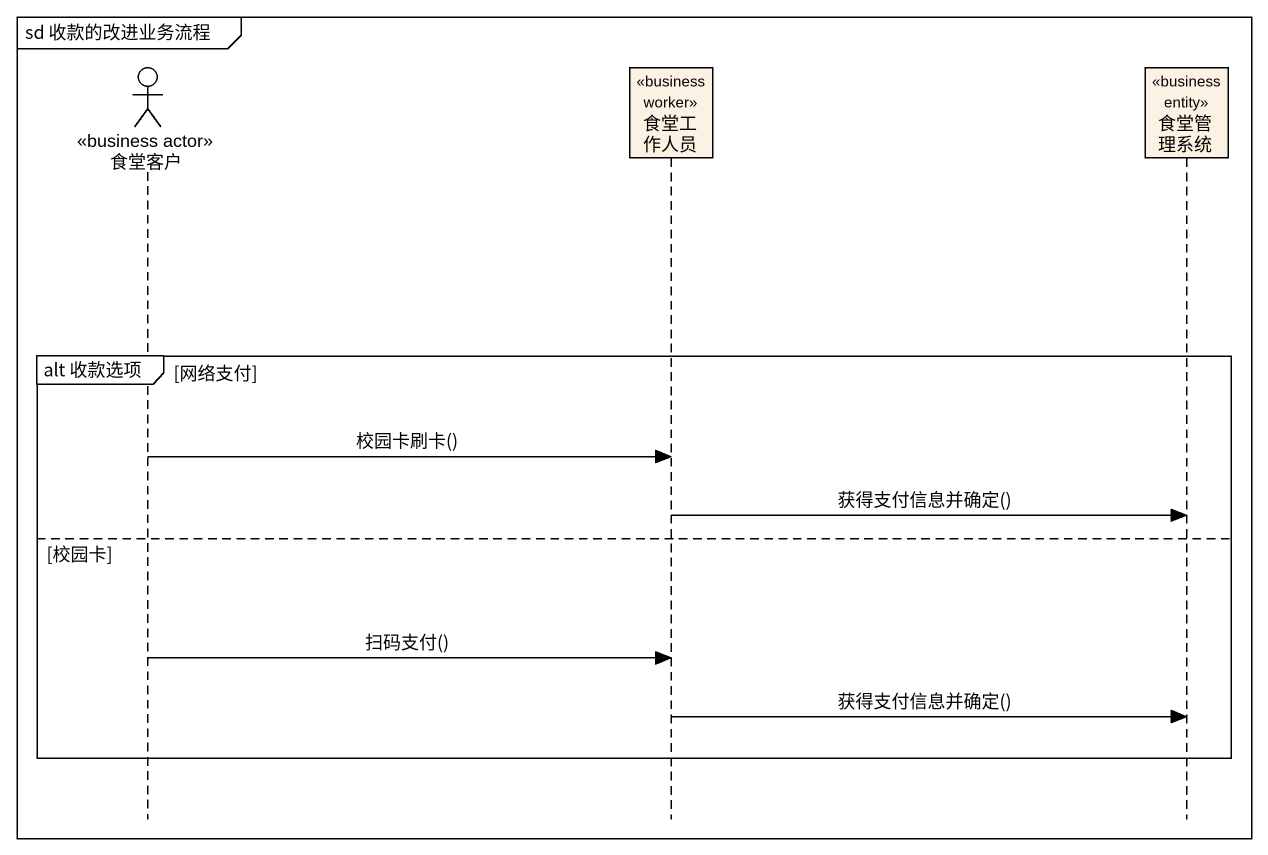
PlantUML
@startuml
mainframe sd 收款的改进业务流程
hide footbox
actor 食堂客户 <<business actor>>
participant 食堂工作人员 <<business worker>> #FCF2E3
participant 食堂管理系统 <<business entity>> #FCF2E3

group alt 收款选项 [网络支付]
  食堂客户 -> 食堂工作人员 : 校园卡刷卡()
  食堂工作人员 -> 食堂管理系统 : 获得支付信息并确定()
else 校园卡
  食堂客户 -> 食堂工作人员 : 扫码支付()
  食堂工作人员 -> 食堂管理系统 : 获得支付信息并确定()
end
@enduml
